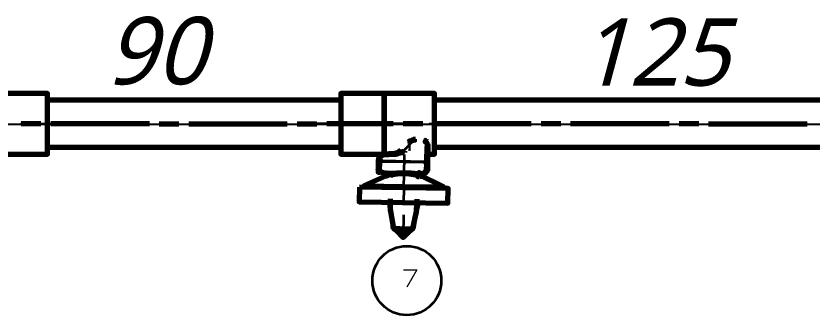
# Model space of a CAD drawing. Header units: millimetres. Extents: x 0 to 174, y 0 to 33.
# Drawn here: x 42.714 to 45.895, y 16.063 to 17.259 of the extents above; entities that cross this region are included whole.
import ezdxf

# ---------------------------------------------------------------- set-up
doc = ezdxf.new("R2010")
doc.units = ezdxf.units.MM
doc.layers.add('GREEN_CENTERLINE_CONFIRMED', color=7, linetype='Continuous')
doc.layers.add('PDF_Text', color=7, linetype='Continuous')
doc.layers.add('PDF_Geomertry', color=7, linetype='Continuous', true_color=0x405f80)
doc.styles.add('PDF Lucida Handwriting Italic', font='')
doc.styles.get('PDF Lucida Handwriting Italic').set_extended_font_data('Lucida Handwriting', italic=True)

# ---------------------------------------------------------------- blocks, each defined once
blk = doc.blocks.new('SYM_7_033')
at = {"layer": 'PDF_Geomertry', "lineweight": 70}
for points in [[(0.0168, 0.1813), (0.0204, 0.1848), (0.0261, 0.1887), (0.0324, 0.1916), (0.0392, 0.1933), (0.046, 0.1938)], [(0.0932, 0.1899), (0.0846, 0.1835), (0.0893, 0.193), (0.0894, 0.1931)], [(0.0583, 0.0447), (0.0563, 0.0474), (0.0558, 0.0513), (0.0576, 0.0545), (0.059, 0.0555), (0.0606, 0.0558), (0.0622, 0.0559), (0.0864, 0.0598), (0.0864, 0.0598), (0.0864, 0.0598), (0.0863, 0.0598), (0.0861, 0.0601), (0.0853, 0.0626), (0.0849, 0.0645), (0.0881, 0.0648), (0.0928, 0.0665), (0.0946, 0.0692), (0.0951, 0.1049), (0.0961, 0.164), (0.0954, 0.1698)], [(0.0956, 0.1774), (0.086, 0.1756)], [(0.0961, 0.1698), (0.0954, 0.1698), (0.0864, 0.1699)], [(0.0914, 0.1766), (0.094, 0.1734), (0.0954, 0.1698), (0.0953, 0.1687), (0.0954, 0.1676)], [(-0.0075, 0.139), (-0.0154, 0.1384), (-0.0232, 0.1378), (-0.031, 0.1373), (-0.0347, 0.137), (-0.0356, 0.137), (-0.0385, 0.1367), (-0.0847, 0.1334), (-0.0937, 0.1305), (-0.1004, 0.1235), (-0.1028, 0.1144), (-0.1029, 0.108), (-0.1035, 0.0723), (-0.1036, 0.0624), (-0.0956, 0.0623)], [(-0.0126, 0.1492), (-0.0181, 0.1444), (-0.0243, 0.1405), (-0.0312, 0.138), (-0.0385, 0.1367), (-0.0276, 0.1383), (-0.0206, 0.1399), (-0.0069, 0.144), (-0.0069, 0.142), (-0.0072, 0.1394), (-0.0072, 0.1391), (-0.0074, 0.1391), (-0.0074, 0.139), (-0.0074, 0.139)], [(0.0033, 0.1398), (0.0029, 0.1456)], [(0.025, 0.1559), (0.0246, 0.156), (0.0196, 0.158)], [(-0.0956, 0.0626), (-0.0944, 0.0649), (-0.0937, 0.0673), (-0.0975, 0.0677), (-0.1018, 0.0695), (-0.1032, 0.0713), (-0.1035, 0.0723), (-0.1029, 0.069), (-0.1012, 0.066), (-0.0988, 0.0638), (-0.0956, 0.0626), (-0.0714, 0.058), (-0.0683, 0.0562), (-0.0668, 0.053), (-0.0676, 0.0494), (-0.0703, 0.047), (-0.0676, 0.0467), (-0.065, 0.0494), (-0.0646, 0.0531), (-0.0664, 0.0565), (-0.0697, 0.0578), (-0.0557, 0.0576), (-0.0283, 0.0595), (0.0001, 0.0603), (0.0285, 0.0587), (0.0558, 0.0559), (0.0606, 0.0558), (0.0606, 0.0606), (0.061, 0.0592), (0.0622, 0.0559)], [(-0.0678, 0.0491), (-0.1592, 0.0074), (-0.1592, 0.0017)], [(-0.0714, 0.0577), (-0.0732, 0.0583)], [(-0.0718, 0.0473), (-0.0717, 0.0473), (-0.0703, 0.0469)], [(-0.0717, 0.0578), (-0.0715, 0.0577)], [(-0.0697, 0.0626), (-0.0707, 0.0591), (-0.0713, 0.058), (-0.0714, 0.058), (-0.0714, 0.0578), (-0.0715, 0.0578)], [(-0.0707, 0.0577), (-0.0715, 0.0578), (-0.0715, 0.0578), (-0.0715, 0.0578), (-0.0715, 0.0578), (-0.0697, 0.0577)], [(-0.0697, 0.0627), (-0.0697, 0.0591), (-0.0697, 0.0578)], [(-0.0557, 0.0576), (-0.0543, 0.0572), (-0.0531, 0.0563), (-0.0515, 0.053), (-0.0519, 0.0491), (-0.0528, 0.0476), (-0.054, 0.0465)], [(0.0001, 0.0603), (0, 0.0516)], [(0.0558, 0.0559), (0.0542, 0.0553), (0.0519, 0.0527), (0.0514, 0.0501), (0.0518, 0.0477), (0.0539, 0.0449), (0.0583, 0.0448)], [(0.1575, -0.0031), (0.1576, 0.0026), (0.0603, 0.0506)], [(0.061, 0.0449), (0.0686, 0.0462), (0.069, 0.0463)], [(0.069, 0.0567), (0.0689, 0.0567), (0.0681, 0.0566), (0.0612, 0.0556)], [(0.0707, 0.0573), (0.0689, 0.0567)], [(-0.1592, 0.0074), (-0.0008, 0.0051), (0.1576, 0.0026)], [(-0.0587, -0.0635), (-0.0553, -0.0849), (-0.0538, -0.0944), (-0.0544, -0.088), (-0.0546, -0.0663), (-0.0547, -0.0445)], [(0.0374, -0.157), (0.0433, -0.1263), (0.0492, -0.096), (0.05, -0.0897), (0.0508, -0.0678), (0.0517, -0.0462)], [(-0.0538, -0.0944), (-0.0439, -0.1558), (-0.0439, -0.1559), (-0.0438, -0.156), (-0.0433, -0.1562), (-0.0421, -0.1565), (-0.0544, -0.088)], [(0.05, -0.0897), (0.0356, -0.1576), (0.0368, -0.1574), (0.0371, -0.1573), (0.0374, -0.1571), (0.0374, -0.157), (0.0368, -0.1591)], [(0.051, -0.0866), (0.0544, -0.0685), (0.055, -0.0653)], [(-0.031, -0.171), (-0.0251, -0.172), (-0.0292, -0.1716), (-0.0333, -0.1701), (-0.0368, -0.1678), (-0.0397, -0.1649), (-0.0421, -0.1616), (-0.0435, -0.1578), (-0.044, -0.1558)], [(0.0181, -0.1727), (0.0215, -0.1724), (0.0251, -0.171), (0.0286, -0.169), (0.0314, -0.166), (0.0336, -0.1627), (0.0351, -0.1591), (0.0364, -0.1592), (0.0367, -0.1592), (0.0368, -0.1592), (0.0368, -0.1592), (0.0368, -0.1591), (0.0335, -0.1655), (0.0299, -0.169), (0.0242, -0.1719), (0.0181, -0.1727), (0.0107, -0.1726), (0.0025, -0.1726), (0.0011, -0.1722), (-0.0019, -0.1706), (-0.0032, -0.1703), (-0.0037, -0.1703), (-0.005, -0.1706), (-0.0081, -0.172), (-0.0096, -0.1723), (-0.0136, -0.1723), (-0.0176, -0.1722), (-0.0251, -0.172), (-0.0304, -0.171), (-0.0354, -0.168), (-0.0386, -0.1645), (-0.0417, -0.158), (-0.0429, -0.158), (-0.0435, -0.158), (-0.0435, -0.158), (-0.0435, -0.1578)], [(-0.0421, -0.1565), (-0.0417, -0.158)], [(0.0356, -0.1576), (0.0351, -0.1591)], [(0.0235, -0.172), (0.0153, -0.1803), (0.0117, -0.184), (0.0081, -0.1876), (0.0047, -0.1909), (0.0018, -0.1938), (-0.0039, -0.1997), (-0.0096, -0.1935), (-0.0108, -0.1922), (-0.0225, -0.1797), (-0.0304, -0.1712)], [(-0.01, -0.1723), (-0.0101, -0.1808), (-0.0114, -0.186), (-0.0111, -0.1901), (-0.0099, -0.1933), (-0.0096, -0.1935)], [(0.0029, -0.181), (0.0019, -0.1835), (-0.0003, -0.1853), (-0.0033, -0.1859)], [(0.0031, -0.1726), (0.0029, -0.181), (0.0039, -0.1862), (0.0036, -0.1903), (0.0022, -0.1934), (0.0018, -0.1938)]]:
    blk.add_lwpolyline(points, dxfattribs=at)
at = {"layer": 'PDF_Geomertry', "lineweight": 35}
for points in [[(0.046, 0.1938), (0.046, 0.1931), (0.0458, 0.1842), (0.0458, 0.1841), (0.0378, 0.1831), (0.0303, 0.1799), (0.0239, 0.1747)], [(-0.1028, 0.1144), (-0.1015, 0.1144), (-0.0931, 0.1142), (-0.0932, 0.1078), (0.0854, 0.1051), (0.0864, 0.1641), (0.0961, 0.164)], [(-0.0126, 0.1492), (-0.0121, 0.1487), (-0.0056, 0.1427), (0.0239, 0.1747), (0.0168, 0.1813)], [(0.086, 0.1756), (0.0864, 0.1699), (0.0864, 0.1641)], [(-0.0385, 0.1367), (-0.0385, 0.1365), (-0.0383, 0.136), (-0.0382, 0.134), (-0.0378, 0.1272), (-0.084, 0.1238), (-0.0847, 0.1327), (-0.0847, 0.1334)], [(-0.0378, 0.1272), (-0.0258, 0.1295), (-0.0149, 0.1348), (-0.0056, 0.1427)], [(-0.084, 0.1238), (-0.0858, 0.1235), (-0.0875, 0.1228), (-0.0893, 0.1217), (-0.0904, 0.1208), (-0.0917, 0.1191), (-0.0924, 0.1177), (-0.0929, 0.1158), (-0.0931, 0.1142)], [(-0.0676, 0.0467), (-0.054, 0.0465), (-0.0265, 0.0501), (-0.0133, 0.0512), (0, 0.0516)], [(-0.0008, -0.0008), (-0.0008, 0.0051), (0, 0.0516), (0.0186, 0.0502), (0.0369, 0.0474), (0.0537, 0.0448)], [(0.0622, 0.0559), (0.0593, 0.0542), (0.0578, 0.051), (0.0585, 0.0474), (0.061, 0.0449), (0.0583, 0.0447)], [(-0.0587, -0.0635), (-0.0586, -0.0588)], [(-0.0553, -0.0849), (-0.0549, -0.059)], [(0.0514, -0.0606), (0.051, -0.0866)], [(0.0551, -0.0606), (0.055, -0.0653)], [(0.0351, -0.1591), (0.0106, -0.1603), (-0.0172, -0.1599), (-0.0417, -0.158)], [(-0.0114, -0.186), (-0.0158, -0.1734), (-0.0225, -0.1797)], [(-0.0171, -0.1722), (-0.0158, -0.1734), (-0.0158, -0.1722)], [(-0.004, -0.1859), (-0.0071, -0.1852), (-0.0094, -0.1834), (-0.0101, -0.1808)], [(-0.0037, -0.1703), (-0.004, -0.1859), (-0.0054, -0.1899), (-0.0072, -0.1917), (-0.0099, -0.1933)], [(-0.0032, -0.1703), (-0.0033, -0.1859), (-0.0021, -0.1899), (0.0022, -0.1934)], [(0.0153, -0.1803), (0.0089, -0.1738), (0.0039, -0.1862)], [(0.01, -0.1726), (0.0089, -0.1738), (0.0089, -0.1726)]]:
    blk.add_lwpolyline(points, dxfattribs=at)
at = {"layer": 'PDF_Geomertry', "lineweight": 70}
for points in [[(-0.0932, 0.103), (-0.0949, 0.1031), (-0.1001, 0.1045), (-0.1022, 0.106), (-0.1026, 0.107), (-0.1029, 0.108), (-0.1021, 0.108), (-0.0932, 0.1078)], [(0.0854, 0.1051), (0.0951, 0.1049), (0.095, 0.104), (0.0935, 0.1023), (0.089, 0.1005), (0.0854, 0.1002)], [(-0.1781, 0.002), (-0.1789, -0.057), (0.1754, -0.0624), (0.1763, -0.0034)]]:
    blk.add_lwpolyline(points, close=True, dxfattribs=at)
at = {"layer": 'PDF_Geomertry', "lineweight": 35}
blk.add_lwpolyline([(-0.0932, 0.103), (-0.0937, 0.0673), (-0.0697, 0.0627), (0.0606, 0.0606), (0.0849, 0.0645), (0.0854, 0.1002)], close=True, dxfattribs=at)

msp = doc.modelspace()

# ---------------------------------------------------------------- linework, layer by layer
at = {"layer": 'GREEN_CENTERLINE_CONFIRMED'}
msp.add_lwpolyline([(39.7153, 16.8269), (46.6208, 16.8269)], dxfattribs=at)
at = {"layer": 'PDF_Geomertry', "lineweight": 70}
for points in [[(42.4665, 16.9347), (42.0925, 16.9347), (42.0925, 16.7213), (42.3693, 16.7213), (42.3693, 16.454), (42.5636, 16.454), (42.5636, 16.7067), (42.8406, 16.7067), (42.8406, 16.9493), (42.4665, 16.9493), (42.4665, 16.7067)], [(44.3604, 16.7067), (44.3865, 16.7067), (44.3865, 16.9493), (44.185, 16.9493), (44.0125, 16.9493), (44.0125, 16.7067), (44.185, 16.7067), (44.1894, 16.7067)], [(44.0125, 16.9218), (42.8406, 16.9218)], [(46.2468, 16.9218), (44.3865, 16.9218)], [(42.8406, 16.7343), (44.0125, 16.7343)], [(44.3865, 16.7343), (46.2468, 16.7343)]]:
    msp.add_lwpolyline(points, dxfattribs=at)
msp.add_lwpolyline([(44.185, 16.7067), (44.185, 16.9493)], close=True, dxfattribs=at)
at = {"layer": 'PDF_Geomertry', "color": 18, "lineweight": 35, "true_color": 0x260000}
for points in [[(42.7322, 16.8281), (42.9685, 16.8281)], [(42.8139, 16.8281), (42.7353, 16.8281)], [(43.2471, 16.8281), (42.8533, 16.8281)], [(43.2864, 16.8281), (43.3651, 16.8281)], [(43.4044, 16.8281), (43.7982, 16.8281)], [(43.8376, 16.8281), (43.9162, 16.8281)], [(44.02, 16.8281), (43.8846, 16.8281)], [(43.9557, 16.8281), (44.3131, 16.8281), (44.1775, 16.8281)], [(44.2071, 16.8281), (44.0571, 16.8281), (44.2218, 16.8281)], [(44.0594, 16.8281), (44.1382, 16.8281)], [(44.3251, 16.8281), (44.2464, 16.8281)], [(44.3399, 16.8281), (44.2611, 16.8281)], [(44.3646, 16.8281), (44.5144, 16.8281)], [(44.7731, 16.8281), (44.3793, 16.8281)], [(44.8911, 16.8281), (44.8124, 16.8281)], [(45.3242, 16.8281), (44.9304, 16.8281)], [(45.4422, 16.8281), (45.3635, 16.8281)], [(45.4817, 16.8281), (45.8754, 16.8281)], [(44.2647, 16.6211), (44.2661, 16.7053)], [(44.2642, 16.5817), (44.2629, 16.5029)], [(44.2624, 16.4636), (44.261, 16.3794)]]:
    msp.add_lwpolyline(points, dxfattribs=at)
at = {"layer": 'PDF_Geomertry', "color": 3, "lineweight": 70}
for points in [[(42.8139, 16.8281), (42.7353, 16.8281)], [(43.2471, 16.8281), (42.8533, 16.8281)], [(43.2864, 16.8281), (43.3651, 16.8281)], [(43.4044, 16.8281), (43.7982, 16.8281)], [(43.8376, 16.8281), (43.9162, 16.8281)], [(44.2218, 16.8281), (44.185, 16.8281), (43.9557, 16.8281)], [(44.3399, 16.8281), (44.2613, 16.8281)], [(44.7731, 16.8281), (44.3793, 16.8281)], [(44.8911, 16.8281), (44.8124, 16.8281)], [(45.3242, 16.8281), (44.9304, 16.8281)], [(45.4422, 16.8281), (45.3636, 16.8281)], [(45.4817, 16.8281), (45.8754, 16.8281)]]:
    msp.add_lwpolyline(points, dxfattribs=at)
at = {"layer": 'PDF_Geomertry', "color": 18, "lineweight": 13, "true_color": 0x260000}
msp.add_lwpolyline([(44.2629, 16.2439), (44.3163, 16.2439), (44.2763, 16.175)], dxfattribs=at)
at = {"layer": 'PDF_Geomertry', "color": 18, "lineweight": 35, "true_color": 0x260000}
msp.add_circle((44.2759, 16.2012), 0.1378, dxfattribs=at)

# ---------------------------------------------------------------- block references
msp.add_blockref('SYM_7_033', (44.2649, 16.5726))

# ---------------------------------------------------------------- texts
at = {"layer": 'PDF_Text', "char_height": 0.26906, "attachment_point": 7, "style": 'PDF Lucida Handwriting Italic'}
for s, insert in [('90', (43.0717, 16.9818)), ('125', (44.9619, 16.9763))]:
    msp.add_mtext(s, dxfattribs=dict(at, insert=insert))

doc.saveas('drawing.dxf')
